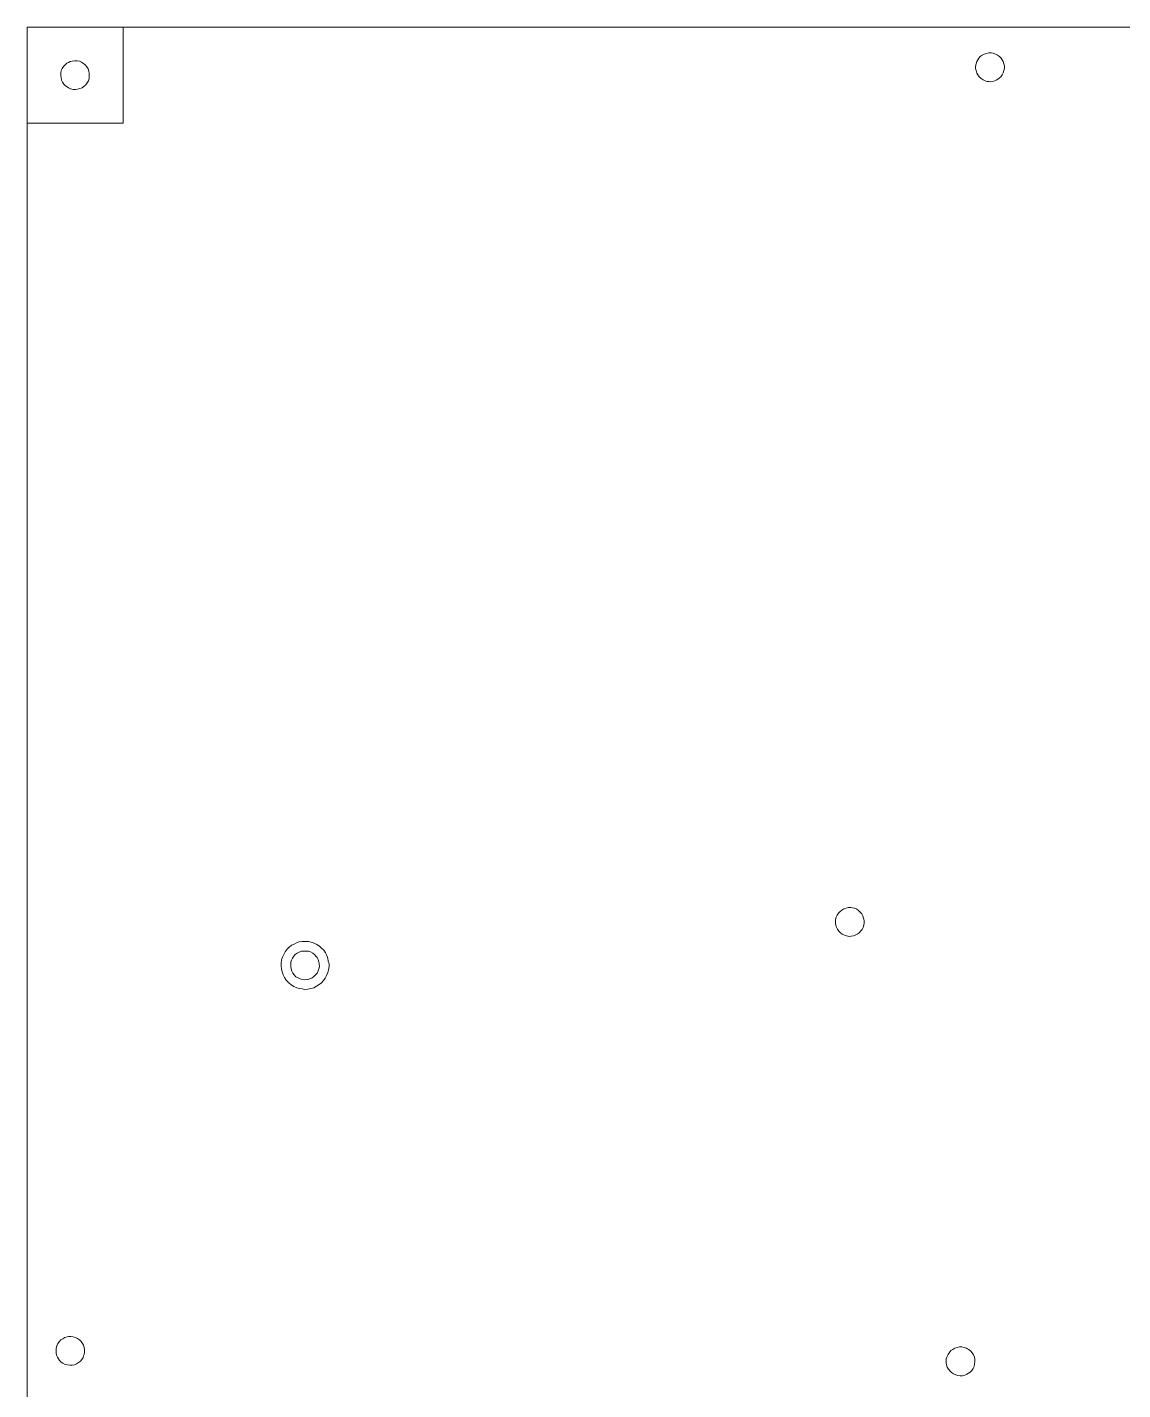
# Model space of a CAD drawing. Header units: millimetres. Extents: x -38 to 1265, y -860 to -429.
# Drawn here: x 51.3 to 165.5, y -659.5 to -517.5 of the extents above; entities that cross this region are included whole.
import ezdxf

# ---------------------------------------------------------------- set-up
doc = ezdxf.new("R2010")
doc.units = ezdxf.units.MM
doc.header["$MEASUREMENT"] = 0
doc.layers.add('layer 1', color=7, linetype='Continuous')

msp = doc.modelspace()

# ---------------------------------------------------------------- linework, layer by layer
at = {"layer": 'layer 1', "color": 230, "lineweight": 9}
for points, knots in [([(61.2625, -527.4875), (61.2625, -527.4875), (61.2625, -517.4875), (61.2625, -517.4875), (61.2625, -517.4875), (51.2625, -517.4875), (51.2625, -517.4875), (51.2625, -517.4875), (51.2625, -527.4875), (51.2625, -527.4875), (51.2625, -527.4875), (61.2625, -527.4875), (61.2625, -527.4875)], [0, 0, 0, 0, 0.25, 0.25, 0.25, 0.5, 0.5, 0.5, 0.75, 0.75, 0.75, 1, 1, 1, 1]), ([(78.4624, -617.0375), (78.4624, -617.0375), (78.2624, -616.8125), (78.2624, -616.8125), (78.2624, -616.8125), (78.0875, -616.5625), (78.0875, -616.5625), (78.0875, -616.5625), (77.9375, -616.2625), (77.9375, -616.2625), (77.9375, -616.2625), (77.8375, -615.9625), (77.8375, -615.9625), (77.8375, -615.9625), (77.7624, -615.6625), (77.7624, -615.6625), (77.7624, -615.6625), (77.7375, -615.3625), (77.7375, -615.3625), (77.7375, -615.3625), (77.7375, -615.0375), (77.7375, -615.0375), (77.7375, -615.0375), (77.7875, -614.7125), (77.7875, -614.7125), (77.7875, -614.7125), (77.8875, -614.4125), (77.8875, -614.4125), (77.8875, -614.4125), (78.0124, -614.1375), (78.0124, -614.1375), (78.0124, -614.1375), (78.1624, -613.8625), (78.1624, -613.8625), (78.1624, -613.8625), (78.3624, -613.6125), (78.3624, -613.6125), (78.3624, -613.6125), (78.5875, -613.3875), (78.5875, -613.3875), (78.5875, -613.3875), (78.8375, -613.1875), (78.8375, -613.1875), (78.8375, -613.1875), (79.0875, -613.0625), (79.0875, -613.0625), (79.0875, -613.0625), (79.3375, -612.9375), (79.3375, -612.9375), (79.3375, -612.9375), (79.6375, -612.8375), (79.6375, -612.8375), (79.6375, -612.8375), (79.9375, -612.7875), (79.9375, -612.7875), (79.9375, -612.7875), (80.2625, -612.7875), (80.2625, -612.7875), (80.2625, -612.7875), (80.5875, -612.7875), (80.5875, -612.7875), (80.5875, -612.7875), (80.8874, -612.8625), (80.8874, -612.8625), (80.8874, -612.8625), (81.1874, -612.9625), (81.1874, -612.9625), (81.1874, -612.9625), (81.4625, -613.1125), (81.4625, -613.1125), (81.4625, -613.1125), (81.7374, -613.2875), (81.7374, -613.2875), (81.7374, -613.2875), (81.9625, -613.4875), (81.9625, -613.4875), (81.9625, -613.4875), (82.1874, -613.7125), (82.1874, -613.7125), (82.1874, -613.7125), (82.3625, -613.9875), (82.3625, -613.9875), (82.3625, -613.9875), (82.5125, -614.2625), (82.5125, -614.2625), (82.5125, -614.2625), (82.6125, -614.5625), (82.6125, -614.5625), (82.6125, -614.5625), (82.6625, -614.8375), (82.6625, -614.8375), (82.6625, -614.8375), (82.7375, -615.1125), (82.7375, -615.1125), (82.7375, -615.1125), (82.7375, -615.4125), (82.7375, -615.4125), (82.7375, -615.4125), (82.6875, -615.7375), (82.6875, -615.7375), (82.6875, -615.7375), (82.6125, -616.0375), (82.6125, -616.0375), (82.6125, -616.0375), (82.4874, -616.3375), (82.4874, -616.3375), (82.4874, -616.3375), (82.3374, -616.6125), (82.3374, -616.6125), (82.3374, -616.6125), (82.1625, -616.8625), (82.1625, -616.8625), (82.1625, -616.8625), (81.9374, -617.0875), (81.9374, -617.0875), (81.9374, -617.0875), (81.7125, -617.2875), (81.7125, -617.2875), (81.7125, -617.2875), (81.4374, -617.4625), (81.4374, -617.4625), (81.4374, -617.4625), (81.1374, -617.6125), (81.1374, -617.6125), (81.1374, -617.6125), (80.8374, -617.6875), (80.8374, -617.6875), (80.8374, -617.6875), (80.5375, -617.7625), (80.5375, -617.7625), (80.5375, -617.7625), (80.2125, -617.7875), (80.2125, -617.7875), (80.2125, -617.7875), (79.9375, -617.7375), (79.9375, -617.7375), (79.9375, -617.7375), (79.6625, -617.7125), (79.6625, -617.7125), (79.6625, -617.7125), (79.3625, -617.6125), (79.3625, -617.6125), (79.3625, -617.6125), (79.0624, -617.4875), (79.0624, -617.4875), (79.0624, -617.4875), (78.7875, -617.3125), (78.7875, -617.3125), (78.7875, -617.3125), (78.5375, -617.1125), (78.5375, -617.1125), (78.5375, -617.1125), (78.4875, -617.0625), (78.4875, -617.0625), (78.4875, -617.0625), (78.4624, -617.0375), (78.4624, -617.0375)], [0, 0, 0, 0, 0.01923077, 0.01923077, 0.01923077, 0.03846154, 0.03846154, 0.03846154, 0.05769231, 0.05769231, 0.05769231, 0.07692308, 0.07692308, 0.07692308, 0.09615385, 0.09615385, 0.09615385, 0.11538462, 0.11538462, 0.11538462, 0.13461538, 0.13461538, 0.13461538, 0.15384615, 0.15384615, 0.15384615, 0.17307692, 0.17307692, 0.17307692, 0.19230769, 0.19230769, 0.19230769, 0.21153846, 0.21153846, 0.21153846, 0.23076923, 0.23076923, 0.23076923, 0.25, 0.25, 0.25, 0.26923077, 0.26923077, 0.26923077, 0.28846154, 0.28846154, 0.28846154, 0.30769231, 0.30769231, 0.30769231, 0.32692308, 0.32692308, 0.32692308, 0.34615385, 0.34615385, 0.34615385, 0.36538462, 0.36538462, 0.36538462, 0.38461538, 0.38461538, 0.38461538, 0.40384615, 0.40384615, 0.40384615, 0.42307692, 0.42307692, 0.42307692, 0.44230769, 0.44230769, 0.44230769, 0.46153846, 0.46153846, 0.46153846, 0.48076923, 0.48076923, 0.48076923, 0.5, 0.5, 0.5, 0.51923077, 0.51923077, 0.51923077, 0.53846154, 0.53846154, 0.53846154, 0.55769231, 0.55769231, 0.55769231, 0.57692308, 0.57692308, 0.57692308, 0.59615385, 0.59615385, 0.59615385, 0.61538462, 0.61538462, 0.61538462, 0.63461538, 0.63461538, 0.63461538, 0.65384615, 0.65384615, 0.65384615, 0.67307692, 0.67307692, 0.67307692, 0.69230769, 0.69230769, 0.69230769, 0.71153846, 0.71153846, 0.71153846, 0.73076923, 0.73076923, 0.73076923, 0.75, 0.75, 0.75, 0.76923077, 0.76923077, 0.76923077, 0.78846154, 0.78846154, 0.78846154, 0.80769231, 0.80769231, 0.80769231, 0.82692308, 0.82692308, 0.82692308, 0.84615385, 0.84615385, 0.84615385, 0.86538462, 0.86538462, 0.86538462, 0.88461538, 0.88461538, 0.88461538, 0.90384615, 0.90384615, 0.90384615, 0.92307692, 0.92307692, 0.92307692, 0.94230769, 0.94230769, 0.94230769, 0.96153846, 0.96153846, 0.96153846, 0.98076923, 0.98076923, 0.98076923, 1, 1, 1, 1])]:
    msp.add_open_spline(points, degree=3, knots=knots, dxfattribs=at)
at = {"layer": 'layer 1', "color": 250, "lineweight": 9}
for points, knots in [([(405.2625, -517.4875), (405.2625, -517.4875), (51.2625, -517.4875), (51.2625, -517.4875), (51.2625, -517.4875), (51.2625, -747.4875), (51.2625, -747.4875), (51.2625, -747.4875), (405.2625, -747.4875), (405.2625, -747.4875), (405.2625, -747.4875), (405.2625, -517.4875), (405.2625, -517.4875)], [0, 0, 0, 0, 0.25, 0.25, 0.25, 0.5, 0.5, 0.5, 0.75, 0.75, 0.75, 1, 1, 1, 1]), ([(57.7375, -522.5125), (57.7375, -522.5125), (57.7375, -522.2875), (57.7375, -522.2875), (57.7375, -522.2875), (57.6875, -522.0625), (57.6875, -522.0625), (57.6875, -522.0625), (57.6125, -521.8125), (57.6125, -521.8125), (57.6125, -521.8125), (57.4875, -521.6125), (57.4875, -521.6125), (57.4875, -521.6125), (57.3125, -521.4125), (57.3125, -521.4125), (57.3125, -521.4125), (57.1375, -521.2625), (57.1375, -521.2625), (57.1375, -521.2625), (56.9374, -521.1375), (56.9374, -521.1375), (56.9374, -521.1375), (56.7125, -521.0375), (56.7125, -521.0375), (56.7125, -521.0375), (56.4625, -520.9875), (56.4625, -520.9875), (56.4625, -520.9875), (56.2125, -520.9875), (56.2125, -520.9875), (56.2125, -520.9875), (55.9625, -521.0125), (55.9625, -521.0125), (55.9625, -521.0125), (55.7374, -521.0625), (55.7374, -521.0625), (55.7374, -521.0625), (55.5625, -521.1625), (55.5625, -521.1625), (55.5625, -521.1625), (55.3874, -521.2375), (55.3874, -521.2375), (55.3874, -521.2375), (55.2125, -521.4125), (55.2125, -521.4125), (55.2125, -521.4125), (55.0374, -521.5875), (55.0374, -521.5875), (55.0374, -521.5875), (54.9125, -521.7875), (54.9125, -521.7875), (54.9125, -521.7875), (54.8125, -522.0125), (54.8125, -522.0125), (54.8125, -522.0125), (54.7625, -522.2625), (54.7625, -522.2625), (54.7625, -522.2625), (54.7625, -522.5125), (54.7625, -522.5125), (54.7625, -522.5125), (54.7875, -522.7375), (54.7875, -522.7375), (54.7875, -522.7375), (54.8375, -522.9875), (54.8375, -522.9875), (54.8375, -522.9875), (54.9375, -523.2125), (54.9375, -523.2125), (54.9375, -523.2125), (55.0874, -523.4125), (55.0874, -523.4125), (55.0874, -523.4125), (55.2374, -523.5875), (55.2374, -523.5875), (55.2374, -523.5875), (55.4125, -523.7125), (55.4125, -523.7125), (55.4125, -523.7125), (55.5625, -523.8125), (55.5625, -523.8125), (55.5625, -523.8125), (55.7874, -523.9125), (55.7874, -523.9125), (55.7874, -523.9125), (56.0374, -523.9625), (56.0374, -523.9625), (56.0374, -523.9625), (56.2874, -523.9625), (56.2874, -523.9625), (56.2874, -523.9625), (56.5125, -523.9375), (56.5125, -523.9375), (56.5125, -523.9375), (56.7625, -523.8875), (56.7625, -523.8875), (56.7625, -523.8875), (56.9874, -523.7875), (56.9874, -523.7875), (56.9874, -523.7875), (57.1875, -523.6375), (57.1875, -523.6375), (57.1875, -523.6375), (57.3625, -523.4875), (57.3625, -523.4875), (57.3625, -523.4875), (57.5125, -523.2875), (57.5125, -523.2875), (57.5125, -523.2875), (57.6375, -523.0625), (57.6375, -523.0625), (57.6375, -523.0625), (57.7125, -522.8375), (57.7125, -522.8375), (57.7125, -522.8375), (57.7375, -522.6875), (57.7375, -522.6875), (57.7375, -522.6875), (57.7375, -522.5375), (57.7375, -522.5375), (57.7375, -522.5375), (57.7375, -522.5125), (57.7375, -522.5125)], [0, 0, 0, 0, 0.02439024, 0.02439024, 0.02439024, 0.04878049, 0.04878049, 0.04878049, 0.07317073, 0.07317073, 0.07317073, 0.09756098, 0.09756098, 0.09756098, 0.12195122, 0.12195122, 0.12195122, 0.14634146, 0.14634146, 0.14634146, 0.17073171, 0.17073171, 0.17073171, 0.19512195, 0.19512195, 0.19512195, 0.2195122, 0.2195122, 0.2195122, 0.24390244, 0.24390244, 0.24390244, 0.26829268, 0.26829268, 0.26829268, 0.29268293, 0.29268293, 0.29268293, 0.31707317, 0.31707317, 0.31707317, 0.34146341, 0.34146341, 0.34146341, 0.36585366, 0.36585366, 0.36585366, 0.3902439, 0.3902439, 0.3902439, 0.41463415, 0.41463415, 0.41463415, 0.43902439, 0.43902439, 0.43902439, 0.46341463, 0.46341463, 0.46341463, 0.48780488, 0.48780488, 0.48780488, 0.51219512, 0.51219512, 0.51219512, 0.53658537, 0.53658537, 0.53658537, 0.56097561, 0.56097561, 0.56097561, 0.58536585, 0.58536585, 0.58536585, 0.6097561, 0.6097561, 0.6097561, 0.63414634, 0.63414634, 0.63414634, 0.65853659, 0.65853659, 0.65853659, 0.68292683, 0.68292683, 0.68292683, 0.70731707, 0.70731707, 0.70731707, 0.73170732, 0.73170732, 0.73170732, 0.75609756, 0.75609756, 0.75609756, 0.7804878, 0.7804878, 0.7804878, 0.80487805, 0.80487805, 0.80487805, 0.82926829, 0.82926829, 0.82926829, 0.85365854, 0.85365854, 0.85365854, 0.87804878, 0.87804878, 0.87804878, 0.90243902, 0.90243902, 0.90243902, 0.92682927, 0.92682927, 0.92682927, 0.95121951, 0.95121951, 0.95121951, 0.97560976, 0.97560976, 0.97560976, 1, 1, 1, 1]), ([(151.7125, -523.1625), (151.7125, -523.1625), (151.9375, -523.1375), (151.9375, -523.1375), (151.9375, -523.1375), (152.1875, -523.0625), (152.1875, -523.0625), (152.1875, -523.0625), (152.3875, -522.9625), (152.3875, -522.9625), (152.3875, -522.9625), (152.6125, -522.8125), (152.6125, -522.8125), (152.6125, -522.8125), (152.7875, -522.6625), (152.7875, -522.6625), (152.7875, -522.6625), (152.9375, -522.4625), (152.9375, -522.4625), (152.9375, -522.4625), (153.0375, -522.2375), (153.0375, -522.2375), (153.0375, -522.2375), (153.1125, -522.0125), (153.1125, -522.0125), (153.1125, -522.0125), (153.1624, -521.7625), (153.1624, -521.7625), (153.1624, -521.7625), (153.1624, -521.5125), (153.1624, -521.5125), (153.1624, -521.5125), (153.1125, -521.2875), (153.1125, -521.2875), (153.1125, -521.2875), (153.0375, -521.0625), (153.0375, -521.0625), (153.0375, -521.0625), (152.9375, -520.8875), (152.9375, -520.8875), (152.9375, -520.8875), (152.8375, -520.7125), (152.8375, -520.7125), (152.8375, -520.7125), (152.6624, -520.5375), (152.6624, -520.5375), (152.6624, -520.5375), (152.4624, -520.3875), (152.4624, -520.3875), (152.4624, -520.3875), (152.2375, -520.2875), (152.2375, -520.2875), (152.2375, -520.2875), (152.0125, -520.1875), (152.0125, -520.1875), (152.0125, -520.1875), (151.7875, -520.1625), (151.7875, -520.1625), (151.7875, -520.1625), (151.5375, -520.1625), (151.5375, -520.1625), (151.5375, -520.1625), (151.2875, -520.2125), (151.2875, -520.2125), (151.2875, -520.2125), (151.0624, -520.2875), (151.0624, -520.2875), (151.0624, -520.2875), (150.8375, -520.3875), (150.8375, -520.3875), (150.8375, -520.3875), (150.6375, -520.5375), (150.6375, -520.5375), (150.6375, -520.5375), (150.4874, -520.7125), (150.4874, -520.7125), (150.4874, -520.7125), (150.3874, -520.8875), (150.3874, -520.8875), (150.3874, -520.8875), (150.2874, -521.0625), (150.2874, -521.0625), (150.2874, -521.0625), (150.2125, -521.2875), (150.2125, -521.2875), (150.2125, -521.2875), (150.1625, -521.5375), (150.1625, -521.5375), (150.1625, -521.5375), (150.1625, -521.7875), (150.1625, -521.7875), (150.1625, -521.7875), (150.2125, -522.0125), (150.2125, -522.0125), (150.2125, -522.0125), (150.2874, -522.2625), (150.2874, -522.2625), (150.2874, -522.2625), (150.4125, -522.4625), (150.4125, -522.4625), (150.4125, -522.4625), (150.5375, -522.6625), (150.5375, -522.6625), (150.5375, -522.6625), (150.7375, -522.8375), (150.7375, -522.8375), (150.7375, -522.8375), (150.9375, -522.9625), (150.9375, -522.9625), (150.9375, -522.9625), (151.1624, -523.0625), (151.1624, -523.0625), (151.1624, -523.0625), (151.3875, -523.1375), (151.3875, -523.1375), (151.3875, -523.1375), (151.5375, -523.1375), (151.5375, -523.1375), (151.5375, -523.1375), (151.6875, -523.1625), (151.6875, -523.1625), (151.6875, -523.1625), (151.7125, -523.1625), (151.7125, -523.1625)], [0, 0, 0, 0, 0.02439024, 0.02439024, 0.02439024, 0.04878049, 0.04878049, 0.04878049, 0.07317073, 0.07317073, 0.07317073, 0.09756098, 0.09756098, 0.09756098, 0.12195122, 0.12195122, 0.12195122, 0.14634146, 0.14634146, 0.14634146, 0.17073171, 0.17073171, 0.17073171, 0.19512195, 0.19512195, 0.19512195, 0.2195122, 0.2195122, 0.2195122, 0.24390244, 0.24390244, 0.24390244, 0.26829268, 0.26829268, 0.26829268, 0.29268293, 0.29268293, 0.29268293, 0.31707317, 0.31707317, 0.31707317, 0.34146341, 0.34146341, 0.34146341, 0.36585366, 0.36585366, 0.36585366, 0.3902439, 0.3902439, 0.3902439, 0.41463415, 0.41463415, 0.41463415, 0.43902439, 0.43902439, 0.43902439, 0.46341463, 0.46341463, 0.46341463, 0.48780488, 0.48780488, 0.48780488, 0.51219512, 0.51219512, 0.51219512, 0.53658537, 0.53658537, 0.53658537, 0.56097561, 0.56097561, 0.56097561, 0.58536585, 0.58536585, 0.58536585, 0.6097561, 0.6097561, 0.6097561, 0.63414634, 0.63414634, 0.63414634, 0.65853659, 0.65853659, 0.65853659, 0.68292683, 0.68292683, 0.68292683, 0.70731707, 0.70731707, 0.70731707, 0.73170732, 0.73170732, 0.73170732, 0.75609756, 0.75609756, 0.75609756, 0.7804878, 0.7804878, 0.7804878, 0.80487805, 0.80487805, 0.80487805, 0.82926829, 0.82926829, 0.82926829, 0.85365854, 0.85365854, 0.85365854, 0.87804878, 0.87804878, 0.87804878, 0.90243902, 0.90243902, 0.90243902, 0.92682927, 0.92682927, 0.92682927, 0.95121951, 0.95121951, 0.95121951, 0.97560976, 0.97560976, 0.97560976, 1, 1, 1, 1]), ([(135.6125, -611.2125), (135.6125, -611.2125), (135.5625, -610.9875), (135.5625, -610.9875), (135.5625, -610.9875), (135.5375, -610.7375), (135.5375, -610.7375), (135.5375, -610.7375), (135.5625, -610.5125), (135.5625, -610.5125), (135.5625, -610.5125), (135.6375, -610.2625), (135.6375, -610.2625), (135.6375, -610.2625), (135.7375, -610.0375), (135.7375, -610.0375), (135.7375, -610.0375), (135.8625, -609.8375), (135.8625, -609.8375), (135.8625, -609.8375), (136.0375, -609.6625), (136.0375, -609.6625), (136.0375, -609.6625), (136.2125, -609.5125), (136.2125, -609.5125), (136.2125, -609.5125), (136.4375, -609.3875), (136.4375, -609.3875), (136.4375, -609.3875), (136.6625, -609.3125), (136.6625, -609.3125), (136.6625, -609.3125), (136.9125, -609.2625), (136.9125, -609.2625), (136.9125, -609.2625), (137.1375, -609.2625), (137.1375, -609.2625), (137.1375, -609.2625), (137.3375, -609.2875), (137.3375, -609.2875), (137.3375, -609.2875), (137.5375, -609.3375), (137.5375, -609.3375), (137.5375, -609.3375), (137.7625, -609.4375), (137.7625, -609.4375), (137.7625, -609.4375), (137.9625, -609.5625), (137.9625, -609.5625), (137.9625, -609.5625), (138.1375, -609.7375), (138.1375, -609.7375), (138.1375, -609.7375), (138.2875, -609.9125), (138.2875, -609.9125), (138.2875, -609.9125), (138.4125, -610.1375), (138.4125, -610.1375), (138.4125, -610.1375), (138.4875, -610.3625), (138.4875, -610.3625), (138.4875, -610.3625), (138.5375, -610.6125), (138.5375, -610.6125), (138.5375, -610.6125), (138.5375, -610.8625), (138.5375, -610.8625), (138.5375, -610.8625), (138.5125, -611.0875), (138.5125, -611.0875), (138.5125, -611.0875), (138.4375, -611.3375), (138.4375, -611.3375), (138.4375, -611.3375), (138.3375, -611.5375), (138.3375, -611.5375), (138.3375, -611.5375), (138.1875, -611.6875), (138.1875, -611.6875), (138.1875, -611.6875), (138.0625, -611.8625), (138.0625, -611.8625), (138.0625, -611.8625), (137.8874, -612.0125), (137.8874, -612.0125), (137.8874, -612.0125), (137.6625, -612.1125), (137.6625, -612.1125), (137.6625, -612.1125), (137.4375, -612.2125), (137.4375, -612.2125), (137.4375, -612.2125), (137.1874, -612.2375), (137.1874, -612.2375), (137.1874, -612.2375), (136.9625, -612.2625), (136.9625, -612.2625), (136.9625, -612.2625), (136.7125, -612.2125), (136.7125, -612.2125), (136.7125, -612.2125), (136.4874, -612.1375), (136.4874, -612.1375), (136.4874, -612.1375), (136.2625, -612.0375), (136.2625, -612.0375), (136.2625, -612.0375), (136.0625, -611.8875), (136.0625, -611.8875), (136.0625, -611.8875), (135.8874, -611.7125), (135.8874, -611.7125), (135.8874, -611.7125), (135.7625, -611.5125), (135.7625, -611.5125), (135.7625, -611.5125), (135.6874, -611.3875), (135.6874, -611.3875), (135.6874, -611.3875), (135.6375, -611.2375), (135.6375, -611.2375), (135.6375, -611.2375), (135.6125, -611.2125), (135.6125, -611.2125)], [0, 0, 0, 0, 0.02439024, 0.02439024, 0.02439024, 0.04878049, 0.04878049, 0.04878049, 0.07317073, 0.07317073, 0.07317073, 0.09756098, 0.09756098, 0.09756098, 0.12195122, 0.12195122, 0.12195122, 0.14634146, 0.14634146, 0.14634146, 0.17073171, 0.17073171, 0.17073171, 0.19512195, 0.19512195, 0.19512195, 0.2195122, 0.2195122, 0.2195122, 0.24390244, 0.24390244, 0.24390244, 0.26829268, 0.26829268, 0.26829268, 0.29268293, 0.29268293, 0.29268293, 0.31707317, 0.31707317, 0.31707317, 0.34146341, 0.34146341, 0.34146341, 0.36585366, 0.36585366, 0.36585366, 0.3902439, 0.3902439, 0.3902439, 0.41463415, 0.41463415, 0.41463415, 0.43902439, 0.43902439, 0.43902439, 0.46341463, 0.46341463, 0.46341463, 0.48780488, 0.48780488, 0.48780488, 0.51219512, 0.51219512, 0.51219512, 0.53658537, 0.53658537, 0.53658537, 0.56097561, 0.56097561, 0.56097561, 0.58536585, 0.58536585, 0.58536585, 0.6097561, 0.6097561, 0.6097561, 0.63414634, 0.63414634, 0.63414634, 0.65853659, 0.65853659, 0.65853659, 0.68292683, 0.68292683, 0.68292683, 0.70731707, 0.70731707, 0.70731707, 0.73170732, 0.73170732, 0.73170732, 0.75609756, 0.75609756, 0.75609756, 0.7804878, 0.7804878, 0.7804878, 0.80487805, 0.80487805, 0.80487805, 0.82926829, 0.82926829, 0.82926829, 0.85365854, 0.85365854, 0.85365854, 0.87804878, 0.87804878, 0.87804878, 0.90243902, 0.90243902, 0.90243902, 0.92682927, 0.92682927, 0.92682927, 0.95121951, 0.95121951, 0.95121951, 0.97560976, 0.97560976, 0.97560976, 1, 1, 1, 1]), ([(80.4375, -616.7625), (80.4375, -616.7625), (80.2125, -616.7875), (80.2125, -616.7875), (80.2125, -616.7875), (79.9625, -616.7625), (79.9625, -616.7625), (79.9625, -616.7625), (79.7375, -616.6875), (79.7375, -616.6875), (79.7375, -616.6875), (79.5125, -616.5875), (79.5125, -616.5875), (79.5125, -616.5875), (79.2875, -616.4625), (79.2875, -616.4625), (79.2875, -616.4625), (79.1124, -616.2875), (79.1124, -616.2875), (79.1124, -616.2875), (78.9624, -616.0875), (78.9624, -616.0875), (78.9624, -616.0875), (78.8624, -615.8875), (78.8624, -615.8875), (78.8624, -615.8875), (78.7875, -615.6375), (78.7875, -615.6375), (78.7875, -615.6375), (78.7375, -615.4125), (78.7375, -615.4125), (78.7375, -615.4125), (78.7375, -615.1625), (78.7375, -615.1625), (78.7375, -615.1625), (78.7624, -614.9125), (78.7624, -614.9125), (78.7624, -614.9125), (78.8375, -614.7375), (78.8375, -614.7375), (78.8375, -614.7375), (78.9124, -614.5375), (78.9124, -614.5375), (78.9124, -614.5375), (79.0624, -614.3375), (79.0624, -614.3375), (79.0624, -614.3375), (79.2124, -614.1625), (79.2124, -614.1625), (79.2124, -614.1625), (79.4125, -614.0125), (79.4125, -614.0125), (79.4125, -614.0125), (79.6375, -613.9125), (79.6375, -613.9125), (79.6375, -613.9125), (79.8625, -613.8125), (79.8625, -613.8125), (79.8625, -613.8125), (80.0875, -613.7875), (80.0875, -613.7875), (80.0875, -613.7875), (80.3375, -613.7875), (80.3375, -613.7875), (80.3375, -613.7875), (80.5875, -613.8125), (80.5875, -613.8125), (80.5875, -613.8125), (80.8125, -613.8875), (80.8125, -613.8875), (80.8125, -613.8875), (81.0374, -614.0125), (81.0374, -614.0125), (81.0374, -614.0125), (81.2374, -614.1625), (81.2374, -614.1625), (81.2374, -614.1625), (81.3625, -614.3125), (81.3625, -614.3125), (81.3625, -614.3125), (81.4874, -614.4625), (81.4874, -614.4625), (81.4874, -614.4625), (81.6125, -614.6625), (81.6125, -614.6625), (81.6125, -614.6625), (81.6874, -614.9125), (81.6874, -614.9125), (81.6874, -614.9125), (81.7125, -615.1375), (81.7125, -615.1375), (81.7125, -615.1375), (81.7374, -615.3875), (81.7374, -615.3875), (81.7374, -615.3875), (81.6874, -615.6375), (81.6874, -615.6375), (81.6874, -615.6375), (81.6125, -615.8625), (81.6125, -615.8625), (81.6125, -615.8625), (81.4874, -616.0875), (81.4874, -616.0875), (81.4874, -616.0875), (81.3374, -616.2625), (81.3374, -616.2625), (81.3374, -616.2625), (81.1625, -616.4375), (81.1625, -616.4375), (81.1625, -616.4375), (80.9625, -616.5875), (80.9625, -616.5875), (80.9625, -616.5875), (80.7374, -616.6875), (80.7374, -616.6875), (80.7374, -616.6875), (80.6125, -616.7125), (80.6125, -616.7125), (80.6125, -616.7125), (80.4625, -616.7625), (80.4625, -616.7625), (80.4625, -616.7625), (80.4375, -616.7625), (80.4375, -616.7625)], [0, 0, 0, 0, 0.02439024, 0.02439024, 0.02439024, 0.04878049, 0.04878049, 0.04878049, 0.07317073, 0.07317073, 0.07317073, 0.09756098, 0.09756098, 0.09756098, 0.12195122, 0.12195122, 0.12195122, 0.14634146, 0.14634146, 0.14634146, 0.17073171, 0.17073171, 0.17073171, 0.19512195, 0.19512195, 0.19512195, 0.2195122, 0.2195122, 0.2195122, 0.24390244, 0.24390244, 0.24390244, 0.26829268, 0.26829268, 0.26829268, 0.29268293, 0.29268293, 0.29268293, 0.31707317, 0.31707317, 0.31707317, 0.34146341, 0.34146341, 0.34146341, 0.36585366, 0.36585366, 0.36585366, 0.3902439, 0.3902439, 0.3902439, 0.41463415, 0.41463415, 0.41463415, 0.43902439, 0.43902439, 0.43902439, 0.46341463, 0.46341463, 0.46341463, 0.48780488, 0.48780488, 0.48780488, 0.51219512, 0.51219512, 0.51219512, 0.53658537, 0.53658537, 0.53658537, 0.56097561, 0.56097561, 0.56097561, 0.58536585, 0.58536585, 0.58536585, 0.6097561, 0.6097561, 0.6097561, 0.63414634, 0.63414634, 0.63414634, 0.65853659, 0.65853659, 0.65853659, 0.68292683, 0.68292683, 0.68292683, 0.70731707, 0.70731707, 0.70731707, 0.73170732, 0.73170732, 0.73170732, 0.75609756, 0.75609756, 0.75609756, 0.7804878, 0.7804878, 0.7804878, 0.80487805, 0.80487805, 0.80487805, 0.82926829, 0.82926829, 0.82926829, 0.85365854, 0.85365854, 0.85365854, 0.87804878, 0.87804878, 0.87804878, 0.90243902, 0.90243902, 0.90243902, 0.92682927, 0.92682927, 0.92682927, 0.95121951, 0.95121951, 0.95121951, 0.97560976, 0.97560976, 0.97560976, 1, 1, 1, 1]), ([(57.0874, -656.1625), (57.0874, -656.1625), (56.9625, -656.3625), (56.9625, -656.3625), (56.9625, -656.3625), (56.8125, -656.5375), (56.8125, -656.5375), (56.8125, -656.5375), (56.6125, -656.6875), (56.6125, -656.6875), (56.6125, -656.6875), (56.4125, -656.8125), (56.4125, -656.8125), (56.4125, -656.8125), (56.1874, -656.9125), (56.1874, -656.9125), (56.1874, -656.9125), (55.9374, -656.9625), (55.9374, -656.9625), (55.9374, -656.9625), (55.6874, -656.9625), (55.6874, -656.9625), (55.6874, -656.9625), (55.4625, -656.9375), (55.4625, -656.9375), (55.4625, -656.9375), (55.2125, -656.8875), (55.2125, -656.8875), (55.2125, -656.8875), (54.9875, -656.7625), (54.9875, -656.7625), (54.9875, -656.7625), (54.7875, -656.6375), (54.7875, -656.6375), (54.7875, -656.6375), (54.6125, -656.4625), (54.6125, -656.4625), (54.6125, -656.4625), (54.5125, -656.2875), (54.5125, -656.2875), (54.5125, -656.2875), (54.4125, -656.1375), (54.4125, -656.1375), (54.4125, -656.1375), (54.3125, -655.9125), (54.3125, -655.9125), (54.3125, -655.9125), (54.2625, -655.6625), (54.2625, -655.6625), (54.2625, -655.6625), (54.2625, -655.4125), (54.2625, -655.4125), (54.2625, -655.4125), (54.2875, -655.1875), (54.2875, -655.1875), (54.2875, -655.1875), (54.3375, -654.9375), (54.3375, -654.9375), (54.3375, -654.9375), (54.4625, -654.7125), (54.4625, -654.7125), (54.4625, -654.7125), (54.5875, -654.5125), (54.5875, -654.5125), (54.5875, -654.5125), (54.7625, -654.3375), (54.7625, -654.3375), (54.7625, -654.3375), (54.9625, -654.2125), (54.9625, -654.2125), (54.9625, -654.2125), (55.1874, -654.0875), (55.1874, -654.0875), (55.1874, -654.0875), (55.4125, -654.0125), (55.4125, -654.0125), (55.4125, -654.0125), (55.6125, -653.9875), (55.6125, -653.9875), (55.6125, -653.9875), (55.8125, -653.9875), (55.8125, -653.9875), (55.8125, -653.9875), (56.0374, -654.0125), (56.0374, -654.0125), (56.0374, -654.0125), (56.2874, -654.0625), (56.2874, -654.0625), (56.2874, -654.0625), (56.4874, -654.1875), (56.4874, -654.1875), (56.4874, -654.1875), (56.7125, -654.3125), (56.7125, -654.3125), (56.7125, -654.3125), (56.8874, -654.4875), (56.8874, -654.4875), (56.8874, -654.4875), (57.0125, -654.6875), (57.0125, -654.6875), (57.0125, -654.6875), (57.1375, -654.8875), (57.1375, -654.8875), (57.1375, -654.8875), (57.2125, -655.1375), (57.2125, -655.1375), (57.2125, -655.1375), (57.2375, -655.3625), (57.2375, -655.3625), (57.2375, -655.3625), (57.2375, -655.6125), (57.2375, -655.6125), (57.2375, -655.6125), (57.2125, -655.8625), (57.2125, -655.8625), (57.2125, -655.8625), (57.1375, -655.9875), (57.1375, -655.9875), (57.1375, -655.9875), (57.0874, -656.1375), (57.0874, -656.1375), (57.0874, -656.1375), (57.0874, -656.1625), (57.0874, -656.1625)], [0, 0, 0, 0, 0.02439024, 0.02439024, 0.02439024, 0.04878049, 0.04878049, 0.04878049, 0.07317073, 0.07317073, 0.07317073, 0.09756098, 0.09756098, 0.09756098, 0.12195122, 0.12195122, 0.12195122, 0.14634146, 0.14634146, 0.14634146, 0.17073171, 0.17073171, 0.17073171, 0.19512195, 0.19512195, 0.19512195, 0.2195122, 0.2195122, 0.2195122, 0.24390244, 0.24390244, 0.24390244, 0.26829268, 0.26829268, 0.26829268, 0.29268293, 0.29268293, 0.29268293, 0.31707317, 0.31707317, 0.31707317, 0.34146341, 0.34146341, 0.34146341, 0.36585366, 0.36585366, 0.36585366, 0.3902439, 0.3902439, 0.3902439, 0.41463415, 0.41463415, 0.41463415, 0.43902439, 0.43902439, 0.43902439, 0.46341463, 0.46341463, 0.46341463, 0.48780488, 0.48780488, 0.48780488, 0.51219512, 0.51219512, 0.51219512, 0.53658537, 0.53658537, 0.53658537, 0.56097561, 0.56097561, 0.56097561, 0.58536585, 0.58536585, 0.58536585, 0.6097561, 0.6097561, 0.6097561, 0.63414634, 0.63414634, 0.63414634, 0.65853659, 0.65853659, 0.65853659, 0.68292683, 0.68292683, 0.68292683, 0.70731707, 0.70731707, 0.70731707, 0.73170732, 0.73170732, 0.73170732, 0.75609756, 0.75609756, 0.75609756, 0.7804878, 0.7804878, 0.7804878, 0.80487805, 0.80487805, 0.80487805, 0.82926829, 0.82926829, 0.82926829, 0.85365854, 0.85365854, 0.85365854, 0.87804878, 0.87804878, 0.87804878, 0.90243902, 0.90243902, 0.90243902, 0.92682927, 0.92682927, 0.92682927, 0.95121951, 0.95121951, 0.95121951, 0.97560976, 0.97560976, 0.97560976, 1, 1, 1, 1]), ([(149.1874, -655.1875), (149.1874, -655.1875), (148.9625, -655.1125), (148.9625, -655.1125), (148.9625, -655.1125), (148.7375, -655.0625), (148.7375, -655.0625), (148.7375, -655.0625), (148.4874, -655.0625), (148.4874, -655.0625), (148.4874, -655.0625), (148.2375, -655.1125), (148.2375, -655.1125), (148.2375, -655.1125), (148.0125, -655.1875), (148.0125, -655.1875), (148.0125, -655.1875), (147.7875, -655.3125), (147.7875, -655.3125), (147.7875, -655.3125), (147.5875, -655.4375), (147.5875, -655.4375), (147.5875, -655.4375), (147.4375, -655.6375), (147.4375, -655.6375), (147.4375, -655.6375), (147.2875, -655.8375), (147.2875, -655.8375), (147.2875, -655.8375), (147.1875, -656.0625), (147.1875, -656.0625), (147.1875, -656.0625), (147.1124, -656.2875), (147.1124, -656.2875), (147.1124, -656.2875), (147.0875, -656.5375), (147.0875, -656.5375), (147.0875, -656.5375), (147.1124, -656.7375), (147.1124, -656.7375), (147.1124, -656.7375), (147.1375, -656.9375), (147.1375, -656.9375), (147.1375, -656.9375), (147.2124, -657.1625), (147.2124, -657.1625), (147.2124, -657.1625), (147.3375, -657.3625), (147.3375, -657.3625), (147.3375, -657.3625), (147.4875, -657.5625), (147.4875, -657.5625), (147.4875, -657.5625), (147.6625, -657.7375), (147.6625, -657.7375), (147.6625, -657.7375), (147.8625, -657.8625), (147.8625, -657.8625), (147.8625, -657.8625), (148.0874, -657.9625), (148.0874, -657.9625), (148.0874, -657.9625), (148.3125, -658.0375), (148.3125, -658.0375), (148.3125, -658.0375), (148.5625, -658.0625), (148.5625, -658.0625), (148.5625, -658.0625), (148.8125, -658.0625), (148.8125, -658.0625), (148.8125, -658.0625), (149.0375, -657.9875), (149.0375, -657.9875), (149.0375, -657.9875), (149.2625, -657.9125), (149.2625, -657.9125), (149.2625, -657.9125), (149.4375, -657.7875), (149.4375, -657.7875), (149.4375, -657.7875), (149.6125, -657.6875), (149.6125, -657.6875), (149.6125, -657.6875), (149.7625, -657.5125), (149.7625, -657.5125), (149.7625, -657.5125), (149.9125, -657.3125), (149.9125, -657.3125), (149.9125, -657.3125), (150.0125, -657.0875), (150.0125, -657.0875), (150.0125, -657.0875), (150.0625, -656.8375), (150.0625, -656.8375), (150.0625, -656.8375), (150.0874, -656.6125), (150.0874, -656.6125), (150.0874, -656.6125), (150.0874, -656.3625), (150.0874, -656.3625), (150.0874, -656.3625), (150.0375, -656.1125), (150.0375, -656.1125), (150.0375, -656.1125), (149.9375, -655.8875), (149.9375, -655.8875), (149.9375, -655.8875), (149.8125, -655.6875), (149.8125, -655.6875), (149.8125, -655.6875), (149.6625, -655.4875), (149.6625, -655.4875), (149.6625, -655.4875), (149.4625, -655.3375), (149.4625, -655.3375), (149.4625, -655.3375), (149.3375, -655.2625), (149.3375, -655.2625), (149.3375, -655.2625), (149.2125, -655.1875), (149.2125, -655.1875), (149.2125, -655.1875), (149.1874, -655.1875), (149.1874, -655.1875)], [0, 0, 0, 0, 0.02439024, 0.02439024, 0.02439024, 0.04878049, 0.04878049, 0.04878049, 0.07317073, 0.07317073, 0.07317073, 0.09756098, 0.09756098, 0.09756098, 0.12195122, 0.12195122, 0.12195122, 0.14634146, 0.14634146, 0.14634146, 0.17073171, 0.17073171, 0.17073171, 0.19512195, 0.19512195, 0.19512195, 0.2195122, 0.2195122, 0.2195122, 0.24390244, 0.24390244, 0.24390244, 0.26829268, 0.26829268, 0.26829268, 0.29268293, 0.29268293, 0.29268293, 0.31707317, 0.31707317, 0.31707317, 0.34146341, 0.34146341, 0.34146341, 0.36585366, 0.36585366, 0.36585366, 0.3902439, 0.3902439, 0.3902439, 0.41463415, 0.41463415, 0.41463415, 0.43902439, 0.43902439, 0.43902439, 0.46341463, 0.46341463, 0.46341463, 0.48780488, 0.48780488, 0.48780488, 0.51219512, 0.51219512, 0.51219512, 0.53658537, 0.53658537, 0.53658537, 0.56097561, 0.56097561, 0.56097561, 0.58536585, 0.58536585, 0.58536585, 0.6097561, 0.6097561, 0.6097561, 0.63414634, 0.63414634, 0.63414634, 0.65853659, 0.65853659, 0.65853659, 0.68292683, 0.68292683, 0.68292683, 0.70731707, 0.70731707, 0.70731707, 0.73170732, 0.73170732, 0.73170732, 0.75609756, 0.75609756, 0.75609756, 0.7804878, 0.7804878, 0.7804878, 0.80487805, 0.80487805, 0.80487805, 0.82926829, 0.82926829, 0.82926829, 0.85365854, 0.85365854, 0.85365854, 0.87804878, 0.87804878, 0.87804878, 0.90243902, 0.90243902, 0.90243902, 0.92682927, 0.92682927, 0.92682927, 0.95121951, 0.95121951, 0.95121951, 0.97560976, 0.97560976, 0.97560976, 1, 1, 1, 1])]:
    msp.add_open_spline(points, degree=3, knots=knots, dxfattribs=at)

doc.saveas('drawing.dxf')
